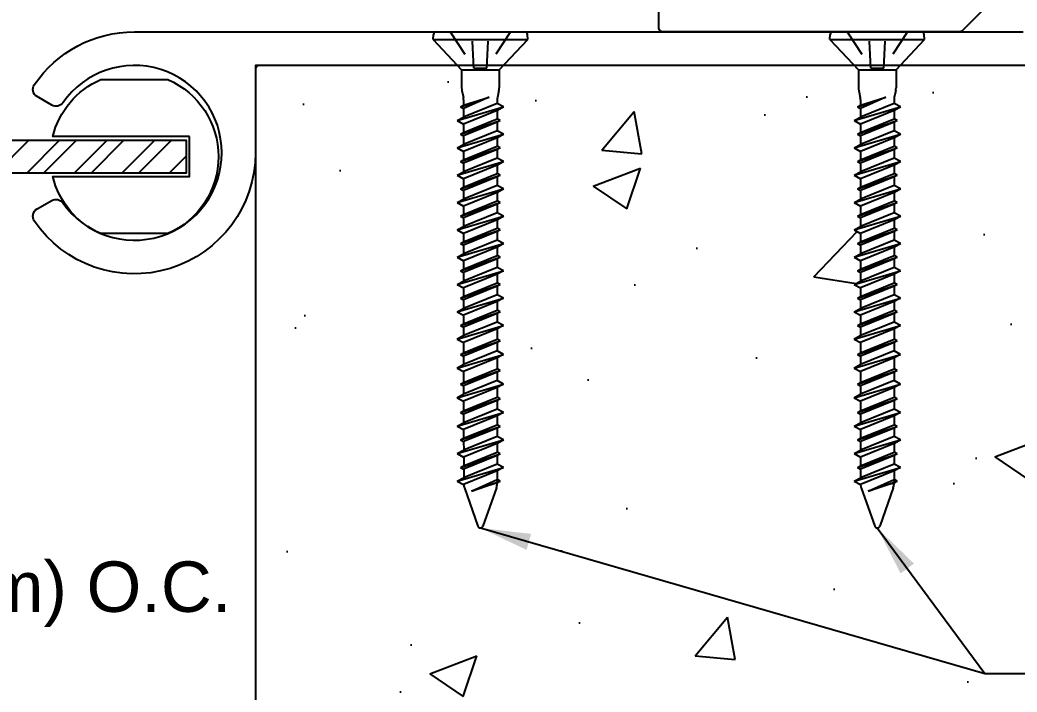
# Model space of a CAD drawing. Header units: inches. Extents: x -2.5 to 41.1, y -5.8 to 5.
# Drawn here: x 10.39 to 14.098, y -3.112 to -0.612 of the extents above; entities that cross this region are included whole.
import ezdxf

# ---------------------------------------------------------------- set-up
doc = ezdxf.new("R2010")
doc.units = ezdxf.units.IN
doc.header["$MEASUREMENT"] = 0
doc.linetypes.add('DASHED', pattern=[0.75, 0.5, -0.25])
for name, color, linetype in [('Anchors', 4, 'Continuous'), ('Conditions', 1, 'Continuous'), ('Metals', 7, 'Continuous'), ('Text', 2, 'Continuous')]:
    doc.layers.add(name, color=color, linetype=linetype)
doc.styles.add('ARIAL', font='arial.ttf')
doc.dimstyles.new('Arial', dxfattribs={"dimscale": 1.5, "dimtxt": 0.125, "dimasz": 0.125, "dimexe": 0.125, "dimexo": 0.125, "dimgap": 0.125, "dimtad": 0, "dimtih": 1, "dimtoh": 1, "dimdec": 4, "dimzin": 0, "dimdsep": 46, "dimlunit": 4, "dimtxsty": 'ARIAL', "dimcen": 0.125, "dimadec": 0, "dimazin": 0, "dimtfac": 1, "dimtdec": 4, "dimtofl": 0, "dimtmove": 0, "dimatfit": 3, "dimfxl": 0, "dimfrac": 2, "dimtolj": 1, "dimtzin": 0, "dimarcsym": 0})

# ---------------------------------------------------------------- blocks, each defined once
blk = doc.blocks.new('A$C63CB1885')
for p, q in [((-0.1762, 0), (-0.1747, 0.0182)), ((-0.1762, 0), (0.1762, 0)), ((-0.1762, 0), (-0.0698, -0.1125)), ((-0.1634, 0.0285), (0.1634, 0.0285)), ((0.0698, -0.1125), (0.1762, 0)), ((0.1762, 0), (0.1747, 0.0182)), ((-0.0698, -0.1125), (0.0698, -0.1125)), ((-0.0698, -0.1125), (-0.0698, -0.1796)), ((0.0698, -0.1125), (0.0698, -0.1796)), ((-0.0737, -0.2511), (0.0321, -0.2146)), ((-0.0687, -0.1892), (-0.0633, -0.2152)), ((-0.0622, -0.2449), (0.0321, -0.2146)), ((0.0321, -0.2146), (-0.0622, -0.2573)), ((0.0687, -0.1892), (0.0633, -0.2152)), ((-0.0863, -0.3019), (0.0862, -0.2511)), ((-0.0737, -0.2511), (-0.0622, -0.2449)), ((-0.0737, -0.2511), (-0.0622, -0.2573)), ((-0.0623, -0.2248), (-0.0622, -0.2449)), ((0.0622, -0.2382), (-0.0622, -0.289)), ((-0.0622, -0.2573), (-0.0622, -0.289)), ((0.0622, -0.2248), (0.0622, -0.2382)), ((0.0862, -0.2511), (0.0622, -0.264)), ((0.0862, -0.2511), (0.0622, -0.2382)), ((-0.0863, -0.3019), (-0.0622, -0.289)), ((0.0622, -0.264), (-0.0622, -0.3148)), ((-0.0622, -0.3465), (0.0622, -0.2957)), ((0.0622, -0.264), (0.0622, -0.2957)), ((0.0737, -0.3019), (0.0622, -0.2957)), ((-0.0863, -0.3019), (-0.0622, -0.3148)), ((-0.0737, -0.3527), (0.0737, -0.3019)), ((0.0622, -0.308), (-0.0622, -0.3588)), ((-0.0622, -0.3148), (-0.0622, -0.3465)), ((0.0737, -0.3019), (0.0622, -0.308)), ((0.0622, -0.308), (0.0622, -0.3397)), ((-0.0863, -0.4034), (0.0862, -0.3527)), ((-0.0737, -0.3527), (-0.0622, -0.3465)), ((-0.0737, -0.3527), (-0.0622, -0.3588)), ((0.0622, -0.3397), (-0.0622, -0.3905)), ((-0.0622, -0.3588), (-0.0622, -0.3905)), ((0.0622, -0.3656), (-0.0622, -0.4164)), ((0.0862, -0.3527), (0.0622, -0.3656)), ((0.0622, -0.3656), (0.0622, -0.3973)), ((0.0862, -0.3527), (0.0622, -0.3397)), ((-0.0863, -0.4034), (-0.0622, -0.3905)), ((-0.0863, -0.4034), (-0.0622, -0.4164)), ((-0.0737, -0.4542), (0.0737, -0.4034)), ((-0.0622, -0.4481), (0.0622, -0.3973)), ((0.0737, -0.4034), (0.0622, -0.3973)), ((0.0737, -0.4034), (0.0622, -0.4096)), ((0.0622, -0.4096), (-0.0622, -0.4604)), ((-0.0622, -0.4164), (-0.0622, -0.4481)), ((0.0622, -0.4413), (-0.0622, -0.4921)), ((0.0622, -0.4096), (0.0622, -0.4413)), ((0.0862, -0.4542), (0.0622, -0.4413)), ((-0.0863, -0.505), (0.0862, -0.4542)), ((-0.0737, -0.4542), (-0.0622, -0.4481)), ((-0.0737, -0.4542), (-0.0622, -0.4604)), ((-0.0622, -0.4604), (-0.0622, -0.4921)), ((0.0622, -0.4671), (-0.0622, -0.5179)), ((0.0862, -0.4542), (0.0622, -0.4671)), ((0.0622, -0.4671), (0.0622, -0.4988)), ((-0.0863, -0.505), (-0.0622, -0.4921)), ((-0.0863, -0.505), (-0.0622, -0.5179)), ((-0.0737, -0.5558), (0.0737, -0.505)), ((-0.0622, -0.5496), (0.0622, -0.4988)), ((0.0622, -0.5112), (-0.0622, -0.5619)), ((-0.0622, -0.5179), (-0.0622, -0.5496)), ((0.0737, -0.505), (0.0622, -0.4988)), ((0.0737, -0.505), (0.0622, -0.5112)), ((0.0622, -0.5112), (0.0622, -0.5429)), ((-0.0863, -0.6066), (0.0862, -0.5558)), ((-0.0737, -0.5558), (-0.0622, -0.5496)), ((-0.0737, -0.5558), (-0.0622, -0.5619)), ((0.0622, -0.5429), (-0.0622, -0.5936)), ((0.0862, -0.5558), (0.0622, -0.5687)), ((0.0862, -0.5558), (0.0622, -0.5429)), ((-0.0622, -0.5619), (-0.0622, -0.5936)), ((0.0622, -0.5687), (-0.0622, -0.6195)), ((0.0622, -0.5687), (0.0622, -0.6004)), ((-0.0863, -0.6066), (-0.0622, -0.5936)), ((-0.0863, -0.6066), (-0.0622, -0.6195)), ((-0.0737, -0.6573), (0.0737, -0.6066)), ((-0.0622, -0.6512), (0.0622, -0.6004)), ((0.0622, -0.6127), (-0.0622, -0.6635)), ((-0.0622, -0.6195), (-0.0622, -0.6512)), ((0.0737, -0.6066), (0.0622, -0.6004)), ((0.0737, -0.6066), (0.0622, -0.6127)), ((0.0622, -0.6127), (0.0622, -0.6444)), ((-0.0863, -0.7081), (0.0862, -0.6573)), ((-0.0737, -0.6573), (-0.0622, -0.6512)), ((-0.0737, -0.6573), (-0.0622, -0.6635)), ((0.0622, -0.6444), (-0.0622, -0.6952)), ((-0.0622, -0.6635), (-0.0622, -0.6952)), ((0.0862, -0.6573), (0.0622, -0.6703)), ((0.0862, -0.6573), (0.0622, -0.6444)), ((-0.0863, -0.7081), (-0.0622, -0.6952)), ((0.0622, -0.6703), (-0.0622, -0.721)), ((-0.0622, -0.7527), (0.0622, -0.702)), ((0.0622, -0.6703), (0.0622, -0.702)), ((0.0737, -0.7081), (0.0622, -0.702)), ((-0.0863, -0.7081), (-0.0622, -0.721)), ((-0.0737, -0.7589), (0.0737, -0.7081)), ((0.0622, -0.7143), (-0.0622, -0.7651)), ((-0.0622, -0.721), (-0.0622, -0.7527)), ((0.0737, -0.7081), (0.0622, -0.7143)), ((0.0622, -0.7143), (0.0622, -0.746)), ((-0.0863, -0.8097), (0.0862, -0.7589)), ((-0.0737, -0.7589), (-0.0622, -0.7527)), ((-0.0737, -0.7589), (-0.0622, -0.7651)), ((0.0622, -0.746), (-0.0622, -0.7968)), ((-0.0622, -0.7651), (-0.0622, -0.7967)), ((0.0622, -0.7718), (-0.0622, -0.8226)), ((0.0862, -0.7589), (0.0622, -0.7718)), ((0.0622, -0.7718), (0.0622, -0.8035)), ((0.0862, -0.7589), (0.0622, -0.746)), ((-0.0863, -0.8097), (-0.0622, -0.7968)), ((-0.0863, -0.8097), (-0.0622, -0.8226)), ((-0.0737, -0.8605), (0.0737, -0.8097)), ((-0.0622, -0.8543), (0.0622, -0.8035)), ((0.0737, -0.8097), (0.0622, -0.8035)), ((0.0737, -0.8097), (0.0622, -0.8159)), ((0.0622, -0.8159), (-0.0622, -0.8666)), ((-0.0622, -0.8226), (-0.0622, -0.8543)), ((0.0622, -0.8475), (-0.0622, -0.8983)), ((0.0622, -0.8159), (0.0622, -0.8475)), ((0.0862, -0.8605), (0.0622, -0.8475)), ((-0.0863, -0.9112), (0.0862, -0.8605)), ((-0.0737, -0.8605), (-0.0622, -0.8543)), ((-0.0737, -0.8605), (-0.0622, -0.8666)), ((-0.0622, -0.8666), (-0.0622, -0.8983)), ((0.0622, -0.8734), (-0.0622, -0.9242)), ((0.0862, -0.8605), (0.0622, -0.8734)), ((0.0622, -0.8734), (0.0622, -0.9051)), ((-0.0863, -0.9112), (-0.0622, -0.8983)), ((-0.0863, -0.9112), (-0.0622, -0.9242)), ((-0.0737, -0.962), (0.0737, -0.9112)), ((-0.0622, -0.9559), (0.0622, -0.9051)), ((0.0622, -0.9174), (-0.0622, -0.9682)), ((-0.0622, -0.9242), (-0.0622, -0.9558)), ((0.0737, -0.9112), (0.0622, -0.9051)), ((0.0737, -0.9112), (0.0622, -0.9174)), ((0.0622, -0.9174), (0.0622, -0.9491)), ((-0.0863, -1.0128), (0.0862, -0.962)), ((-0.0737, -0.962), (-0.0622, -0.9559)), ((-0.0737, -0.962), (-0.0622, -0.9682)), ((0.0622, -0.9491), (-0.0622, -0.9999)), ((0.0862, -0.962), (0.0622, -0.975)), ((0.0862, -0.962), (0.0622, -0.9491)), ((-0.0863, -1.0128), (-0.0622, -0.9999)), ((-0.0622, -0.9682), (-0.0622, -0.9999)), ((0.0622, -0.975), (-0.0622, -1.0257)), ((0.0622, -0.975), (0.0622, -1.0066)), ((-0.0863, -1.0128), (-0.0622, -1.0257)), ((-0.0737, -1.0636), (0.0737, -1.0128)), ((-0.0622, -1.0574), (0.0622, -1.0066)), ((0.0622, -1.019), (-0.0622, -1.0698)), ((-0.0622, -1.0257), (-0.0622, -1.0574)), ((0.0737, -1.0128), (0.0622, -1.0066)), ((0.0737, -1.0128), (0.0622, -1.019)), ((0.0622, -1.019), (0.0622, -1.0507)), ((-0.0863, -1.1144), (0.0862, -1.0636)), ((-0.0737, -1.0636), (-0.0622, -1.0574)), ((-0.0737, -1.0636), (-0.0622, -1.0698)), ((0.0622, -1.0507), (-0.0622, -1.1015)), ((-0.0622, -1.0697), (-0.0622, -1.1014)), ((0.0862, -1.0636), (0.0622, -1.0765)), ((0.0862, -1.0636), (0.0622, -1.0507)), ((-0.0863, -1.1144), (-0.0622, -1.1015)), ((0.0622, -1.0765), (-0.0622, -1.1273)), ((0.0622, -1.0765), (0.0622, -1.1145)), ((-0.0863, -1.1144), (-0.0622, -1.1273)), ((-0.0737, -1.1715), (0.0737, -1.1207)), ((-0.0622, -1.1653), (0.0622, -1.1145)), ((0.0622, -1.1269), (-0.0622, -1.1776)), ((-0.0622, -1.1273), (-0.0622, -1.1653)), ((0.0737, -1.1207), (0.0622, -1.1145)), ((0.0737, -1.1207), (0.0622, -1.1269)), ((0.0622, -1.1269), (0.0622, -1.1585)), ((-0.0863, -1.2223), (0.0862, -1.1715)), ((-0.0737, -1.1715), (-0.0622, -1.1653)), ((-0.0737, -1.1715), (-0.0622, -1.1776)), ((0.0622, -1.1585), (-0.0622, -1.2093)), ((-0.0622, -1.1776), (-0.0622, -1.2093)), ((0.0622, -1.1844), (-0.0622, -1.2352)), ((0.0862, -1.1715), (0.0622, -1.1844)), ((0.0622, -1.1844), (0.0622, -1.2247)), ((0.0862, -1.1715), (0.0622, -1.1585)), ((-0.0863, -1.2223), (-0.0622, -1.2093)), ((-0.0863, -1.2223), (-0.0622, -1.2352)), ((-0.0737, -1.2816), (0.0737, -1.2308)), ((-0.0622, -1.2754), (0.0622, -1.2247)), ((-0.0622, -1.2352), (-0.0622, -1.2754)), ((0.0622, -1.237), (-0.0622, -1.2878)), ((0.0737, -1.2308), (0.0622, -1.2247)), ((0.0737, -1.2308), (0.0622, -1.237)), ((0.0622, -1.237), (0.0622, -1.2687)), ((-0.0863, -1.3324), (0.0862, -1.2816)), ((-0.0737, -1.2816), (-0.0622, -1.2754)), ((-0.0737, -1.2816), (-0.0622, -1.2878)), ((0.0622, -1.2687), (-0.0622, -1.3195)), ((-0.0622, -1.2877), (-0.0622, -1.3194)), ((0.0622, -1.2945), (-0.0622, -1.3453)), ((0.0862, -1.2816), (0.0622, -1.2945)), ((0.0622, -1.2945), (0.0622, -1.3303)), ((0.0862, -1.2816), (0.0622, -1.2687)), ((-0.0863, -1.3324), (-0.0622, -1.3195)), ((-0.0863, -1.3324), (-0.0622, -1.3453)), ((-0.0622, -1.3811), (0.0622, -1.3303)), ((0.0737, -1.3365), (0.0622, -1.3303)), ((-0.0737, -1.3872), (0.0737, -1.3365)), ((0.0622, -1.3426), (-0.0622, -1.3934)), ((-0.0622, -1.3453), (-0.0622, -1.381)), ((0.0737, -1.3365), (0.0622, -1.3426)), ((0.0622, -1.3426), (0.0622, -1.3743)), ((-0.0863, -1.438), (0.0862, -1.3872)), ((-0.0737, -1.3872), (-0.0622, -1.3811)), ((-0.0737, -1.3872), (-0.0622, -1.3934)), ((0.0622, -1.3743), (-0.0622, -1.4251)), ((-0.0622, -1.3934), (-0.0622, -1.4251)), ((0.0622, -1.4002), (-0.0622, -1.4509)), ((0.0862, -1.3872), (0.0622, -1.4002)), ((0.0622, -1.4002), (0.0622, -1.4326)), ((0.0862, -1.3872), (0.0622, -1.3743)), ((-0.0863, -1.438), (-0.0622, -1.4251)), ((-0.0863, -1.438), (-0.0622, -1.4509)), ((-0.0737, -1.4895), (0.0737, -1.4387)), ((-0.0622, -1.4833), (0.0622, -1.4326)), ((0.0622, -1.4449), (-0.0622, -1.4957)), ((0.0737, -1.4387), (0.0622, -1.4326)), ((0.0737, -1.4387), (0.0622, -1.4449)), ((0.0622, -1.4449), (0.0622, -1.4766)), ((-0.0622, -1.4509), (-0.0622, -1.4833)), ((0.0622, -1.4766), (-0.0622, -1.5274)), ((0.0862, -1.4895), (0.0622, -1.4766)), ((-0.0863, -1.5403), (0.0862, -1.4895)), ((-0.0737, -1.4895), (-0.0622, -1.4833)), ((-0.0737, -1.4895), (-0.0622, -1.4957)), ((-0.0622, -1.4956), (-0.0621, -1.5273)), ((0.0622, -1.5024), (-0.0622, -1.5532)), ((0.0862, -1.4895), (0.0622, -1.5024)), ((0.0622, -1.5024), (0.0622, -1.5348)), ((-0.0863, -1.5403), (-0.0622, -1.5274)), ((-0.0863, -1.5403), (-0.0622, -1.5532)), ((-0.0737, -1.5918), (0.0737, -1.541)), ((-0.0622, -1.5856), (0.0622, -1.5348)), ((0.0622, -1.5471), (-0.0622, -1.5979)), ((-0.0621, -1.5532), (-0.0621, -1.5856)), ((0.0737, -1.541), (0.0622, -1.5348)), ((0.0737, -1.541), (0.0622, -1.5471)), ((0.0622, -1.5471), (0.0622, -1.5788)), ((-0.0863, -1.6425), (0.0862, -1.5918)), ((-0.0737, -1.5918), (-0.0622, -1.5856)), ((-0.0737, -1.5918), (-0.0622, -1.5979)), ((0.0622, -1.5788), (-0.0622, -1.6296)), ((0.0862, -1.5918), (0.0622, -1.6047)), ((0.0862, -1.5918), (0.0622, -1.5788)), ((-0.0863, -1.6425), (-0.0622, -1.6296)), ((0.0622, -1.6047), (-0.0622, -1.6555)), ((-0.0621, -1.5979), (-0.0621, -1.6296)), ((0.0622, -1.6047), (0.0622, -1.6522)), ((-0.0863, -1.6425), (-0.0622, -1.6555)), ((-0.0596, -1.6676), (-0.0096, -1.8103)), ((-0.0335, -1.6795), (0.0622, -1.6364)), ((-0.0335, -1.6795), (0.0737, -1.6425)), ((0.0622, -1.6487), (-0.0335, -1.6795)), ((0.0596, -1.6676), (0.0096, -1.8103)), ((0.0737, -1.6425), (0.0622, -1.6364)), ((0.0737, -1.6425), (0.0622, -1.6487))]:
    blk.add_line(p, q)
at = {"linetype": 'DASHED', "ltscale": 0.025}
for p, q in [((-0.1125, 0.0285), (-0.024, -0.1065)), ((-0.024, -0.1065), (-0.0311, 0.0283)), ((0.024, -0.1065), (0.0311, 0.0285)), ((0.1125, 0.0285), (0.024, -0.1065)), ((-0.024, -0.1065), (0.024, -0.1065))]:
    blk.add_line(p, q, dxfattribs=at)
for centre, radius, start, end in [((-0.1634, 0.0173), 0.0112, 90, 175), ((0.1634, 0.0173), 0.0112, 5, 90), ((-0.0233, -0.1796), 0.0465, 180, 191.9357), ((0.0233, -0.1796), 0.0465, 348.0643, 0), ((-0.1088, -0.2248), 0.0465, 0, 11.9357), ((0.1087, -0.2248), 0.0465, 168.0643, 180), ((-0.0158, -1.6522), 0.0465, 183.9476, 199.3058), ((0.0158, -1.6522), 0.0465, 340.6942, 0), ((0, -1.806), 0.0106, 204.1001, 335.8999)]:
    blk.add_arc(centre, radius, start, end)
blk = doc.blocks.new('TF316134')
blk.add_blockref('A$C63CB1885', (0, -0.0285))
blk = doc.blocks.new('SB10')
h = blk.add_hatch()
h.set_pattern_fill('STEEL', color=256, style=0)
h.set_pattern_definition([(45, (-9.26564, 9.12711), (-0.0883883, 0.0883883), []), (45, (-9.26564, 9.18961), (-0.0883883, 0.0883883), [])])
h.paths.add_polyline_path([(-0.7594, 7.9958), (-0.817, 8.0177), (-0.7882, 8.0367), (-0.7882, 8.0668), (-1.2875, 8.0668), (-1.2875, 7.9468), (-0.7882, 7.9468), (-0.7882, 7.9768)])
h.paths.add_polyline_path([(-0.085, 8.0155), (-0.085, 8.0262), (-0.119, 8.0459), (-0.085, 8.0655), (-0.085, 8.0668), (-0.7182, 8.0668), (-0.7182, 8.0367), (-0.747, 8.0177), (-0.6894, 7.9958), (-0.7182, 7.9768), (-0.7182, 7.9468), (-0.1174, 7.9468), (-0.085, 7.9655), (-0.085, 7.9762), (-0.119, 7.9959)])
h.paths.add_polyline_path([(0.7459, 7.9958), (0.6883, 8.0177), (0.7171, 8.0367), (0.7171, 8.0668), (0.1119, 8.0668), (0.085, 8.0512), (0.085, 8.0405), (0.119, 8.0209), (0.085, 8.0012), (0.085, 7.9905), (0.119, 7.9709), (0.085, 7.9512), (0.085, 7.9468), (0.7171, 7.9468), (0.7171, 7.9768)])
h.paths.add_polyline_path([(1.7441, 8.0668), (0.7871, 8.0668), (0.7871, 8.0367), (0.7583, 8.0177), (0.8159, 7.9958), (0.7871, 7.9768), (0.7871, 7.9468), (1.7441, 7.9468)])
blk.add_lwpolyline([(1.7547, 8.0811), (1.2465, 8.0811, -0.233897), (1.425, 8.2932), (1.675, 8.2932, -0.654654), (1.675, 7.7203), (1.425, 7.7203, -0.233897), (1.2465, 7.9324), (1.7547, 7.9324)], format="xyb", close=True)
blk.add_lwpolyline([(0.7871, 7.9468), (1.7441, 7.9468), (1.7441, 8.0668), (0.7871, 8.0668)])
blk = doc.blocks.new('NBT123')
blk.add_lwpolyline([(-0.985, 0.61, 0.414214), (-1, 0.625), (-1.8238, 0.625, 0.668179), (-1.8344, 0.5994), (-1.1144, -0.1206, 0.198912), (-1.1038, -0.125), (0, -0.125, 0.414214), (0.015, -0.11), (0.015, -0.015, 0.414214), (0, 0), (-0.97, 0, -0.414214), (-0.985, 0.015)], format="xyb", close=True)
blk = doc.blocks.new('NBA60110')
blk.add_lwpolyline([(2.1738, 0), (5.085, 0, -0.414214), (5.1, -0.015), (5.1, -0.325, 0.738322), (5.922, -0.5782, 0.436073), (5.9119, -0.5339), (5.8571, -0.5023, 0.388901), (5.8162, -0.5114, -3.172023), (5.8162, -0.1386, 0.388901), (5.8571, -0.1477), (5.9119, -0.1161, 0.436073), (5.922, -0.0718, 0.248202), (5.55, 0.125), (2.246, 0.125, -0.267949)], format="xyb")

msp = doc.modelspace()

# ---------------------------------------------------------------- hatches: boundary and pattern name
at = {"layer": 'Conditions'}
h = msp.add_hatch(dxfattribs=at)
h.set_pattern_fill('AR-CONC', color=256, scale=0.25, style=0)
h.paths.add_polyline_path([(15.80308, -1.71605), (15.77908, -1.70312), (15.80308, -1.6902), (15.80308, -1.65851), (15.79163, -1.65234), (15.80308, -1.64618), (15.80308, -1.61449), (15.77908, -1.60156), (15.80308, -1.58864), (15.80308, -1.55694), (15.79163, -1.55078), (15.80308, -1.54462), (15.80308, -1.51292), (15.77908, -1.5), (15.80308, -1.48708), (15.80308, -1.45538), (15.79163, -1.44922), (15.80308, -1.44306), (15.80308, -1.41136), (15.77908, -1.39844), (15.80308, -1.38551), (15.80308, -1.35382), (15.79163, -1.34766), (15.80308, -1.34149), (15.80308, -1.3098), (15.77908, -1.29688), (15.80308, -1.28395), (15.80308, -1.25226), (15.79163, -1.24609), (15.80308, -1.23993), (15.80308, -1.20824), (15.77908, -1.19531), (15.80308, -1.18239), (15.80308, -1.15069), (15.79163, -1.14453), (15.80308, -1.13837), (15.80308, -1.10667), (15.77908, -1.09375), (15.80308, -1.08083), (15.80308, -1.04913), (15.79163, -1.04297), (15.80308, -1.03681), (15.80308, -1.00511), (15.77908, -0.99219), (15.80308, -0.97926), (15.80308, -0.94757), (15.79163, -0.94141), (15.80308, -0.93524), (15.80308, -0.90355), (15.77908, -0.89063), (15.80308, -0.8777), (15.80308, -0.84601), (15.79163, -0.83984), (15.80308, -0.83368), (15.80308, -0.81355, 0.0521265), (15.80207, -0.80393), (15.79728, -0.78125), (13.66269, -0.78125), (13.64755, -0.79725), (13.64755, -0.86435, -0.0521265), (13.64654, -0.87396), (13.64105, -0.89993, 0.0521265), (13.64005, -0.90955), (13.64005, -0.92292), (13.66405, -0.93584), (13.64005, -0.94877), (13.64005, -0.98046), (13.65149, -0.98663), (13.64005, -0.99279), (13.64005, -1.02448), (13.66405, -1.03741), (13.64005, -1.05033), (13.64005, -1.08202), (13.65149, -1.08819), (13.64005, -1.09435), (13.64005, -1.12604), (13.66405, -1.13897), (13.64005, -1.15189), (13.64005, -1.18359), (13.65149, -1.18975), (13.64005, -1.19591), (13.64005, -1.22761), (13.66405, -1.24053), (13.64005, -1.25346), (13.64005, -1.28515), (13.65149, -1.29131), (13.64005, -1.29748), (13.64005, -1.32917), (13.66405, -1.34209), (13.64005, -1.35502), (13.64005, -1.38671), (13.65149, -1.39288), (13.64005, -1.39904), (13.64005, -1.43073), (13.66405, -1.44366), (13.64005, -1.45658), (13.64005, -1.48827), (13.65149, -1.49444), (13.64005, -1.5006), (13.64005, -1.53229), (13.66405, -1.54522), (13.64005, -1.55814), (13.64005, -1.58984), (13.65149, -1.596), (13.64005, -1.60216), (13.64005, -1.63386), (13.66405, -1.64678), (13.64005, -1.65971), (13.64005, -1.6914), (13.65149, -1.69756), (13.64005, -1.70373), (13.64005, -1.73542), (13.66405, -1.74834), (13.64005, -1.76127), (13.64005, -1.79928), (13.65149, -1.80544), (13.64005, -1.81161), (13.64005, -1.8433), (13.66405, -1.85622), (13.64005, -1.86915), (13.64005, -1.90941), (13.65149, -1.91557), (13.64005, -1.92173), (13.64005, -1.95343), (13.66405, -1.96635), (13.64005, -1.97928), (13.64005, -2.01504), (13.65149, -2.0212), (13.64005, -2.02737), (13.64005, -2.05906), (13.66405, -2.07198), (13.64005, -2.08491), (13.64005, -2.1173), (13.65149, -2.12346), (13.64005, -2.12963), (13.64005, -2.16132), (13.66405, -2.17425), (13.64005, -2.18717), (13.64005, -2.21956), (13.65149, -2.22573), (13.64005, -2.23189), (13.64005, -2.26358), (13.66405, -2.27651), (13.64005, -2.28943), (13.64005, -2.32112), (13.65149, -2.32729), (13.64005, -2.33345), (13.64005, -2.33697, -0.084437), (13.63743, -2.35234), (13.58802, -2.49339, -0.709275), (13.56816, -2.49506), (13.51816, -2.35234, -0.0665467), (13.51566, -2.34027), (13.49155, -2.32729), (13.51565, -2.31431), (13.51565, -2.28272), (13.5041, -2.27651), (13.51565, -2.27029), (13.51565, -2.238), (13.49155, -2.22503), (13.51565, -2.21205), (13.51564, -2.18046), (13.5041, -2.17425), (13.51564, -2.16804), (13.51564, -2.13574), (13.49155, -2.12277), (13.51564, -2.10979), (13.51564, -2.07819), (13.5041, -2.07198), (13.51564, -2.06578), (13.51563, -2.0301), (13.49155, -2.01713), (13.51563, -2.00417), (13.51563, -1.97255), (13.5041, -1.96635), (13.51563, -1.96015), (13.51562, -1.91997), (13.49155, -1.90701), (13.51562, -1.89404), (13.51562, -1.86242), (13.5041, -1.85622), (13.51562, -1.85003), (13.51562, -1.81208), (13.49155, -1.79913), (13.51561, -1.78617), (13.51561, -1.75454), (13.5041, -1.74834), (13.51561, -1.74215), (13.51561, -1.71052), (13.49155, -1.69756), (13.51561, -1.68461), (13.5156, -1.65297), (13.5041, -1.64678), (13.5156, -1.64059), (13.5156, -1.60895), (13.49155, -1.596), (13.5156, -1.58305), (13.5156, -1.5514), (13.5041, -1.54522), (13.51559, -1.53903), (13.51559, -1.50738), (13.49155, -1.49444), (13.51559, -1.48149), (13.51559, -1.44984), (13.5041, -1.44366), (13.51559, -1.43748), (13.51558, -1.40582), (13.49155, -1.39288), (13.51558, -1.37993), (13.51558, -1.34827), (13.5041, -1.34209), (13.51558, -1.33592), (13.51558, -1.30425), (13.49155, -1.29131), (13.51557, -1.27837), (13.51557, -1.2467), (13.5041, -1.24053), (13.51557, -1.23436), (13.51557, -1.20268), (13.49155, -1.18975), (13.51557, -1.17682), (13.51556, -1.14514), (13.5041, -1.13897), (13.51556, -1.1328), (13.51556, -1.10112), (13.49155, -1.08819), (13.51556, -1.07526), (13.51556, -1.04357), (13.5041, -1.03741), (13.51556, -1.03124), (13.51555, -0.99955), (13.49155, -0.98663), (13.51555, -0.9737), (13.51555, -0.94201), (13.5041, -0.93584), (13.51555, -0.92968), (13.51555, -0.90954, 0.0520878), (13.51454, -0.89993), (13.50905, -0.87396, -0.0521265), (13.50805, -0.86435), (13.50805, -0.79725), (13.4929, -0.78125), (12.18707, -0.78125), (12.17192, -0.79725), (12.17192, -0.86435, -0.0521265), (12.17091, -0.87396), (12.16542, -0.89993, 0.0521265), (12.16442, -0.90955), (12.16442, -0.92292), (12.18842, -0.93584), (12.16442, -0.94877), (12.16442, -0.98046), (12.17586, -0.98663), (12.16442, -0.99279), (12.16442, -1.02448), (12.18842, -1.03741), (12.16442, -1.05033), (12.16442, -1.08202), (12.17586, -1.08819), (12.16442, -1.09435), (12.16442, -1.12604), (12.18842, -1.13897), (12.16442, -1.15189), (12.16442, -1.18359), (12.17586, -1.18975), (12.16442, -1.19591), (12.16442, -1.22761), (12.18842, -1.24053), (12.16442, -1.25346), (12.16442, -1.28515), (12.17586, -1.29131), (12.16442, -1.29748), (12.16442, -1.32917), (12.18842, -1.34209), (12.16442, -1.35502), (12.16442, -1.38671), (12.17586, -1.39288), (12.16442, -1.39904), (12.16442, -1.43073), (12.18842, -1.44366), (12.16442, -1.45658), (12.16442, -1.48827), (12.17586, -1.49444), (12.16442, -1.5006), (12.16442, -1.53229), (12.18842, -1.54522), (12.16442, -1.55814), (12.16442, -1.58984), (12.17586, -1.596), (12.16442, -1.60216), (12.16442, -1.63386), (12.18842, -1.64678), (12.16442, -1.65971), (12.16442, -1.6914), (12.17586, -1.69756), (12.16442, -1.70373), (12.16442, -1.73542), (12.18842, -1.74834), (12.16442, -1.76127), (12.16442, -1.79928), (12.17586, -1.80544), (12.16442, -1.81161), (12.16442, -1.8433), (12.18842, -1.85622), (12.16442, -1.86915), (12.16442, -1.90941), (12.17586, -1.91557), (12.16442, -1.92173), (12.16442, -1.95343), (12.18842, -1.96635), (12.16442, -1.97928), (12.16442, -2.01504), (12.17586, -2.0212), (12.16442, -2.02737), (12.16442, -2.05906), (12.18842, -2.07198), (12.16442, -2.08491), (12.16442, -2.1173), (12.17586, -2.12346), (12.16442, -2.12963), (12.16442, -2.16132), (12.18842, -2.17425), (12.16442, -2.18717), (12.16442, -2.21956), (12.17586, -2.22573), (12.16442, -2.23189), (12.16442, -2.26358), (12.18842, -2.27651), (12.16442, -2.28943), (12.16442, -2.32112), (12.17586, -2.32729), (12.16442, -2.33345), (12.16442, -2.33697, -0.084437), (12.1618, -2.35234), (12.11239, -2.49339, -0.709275), (12.09253, -2.49506), (12.04253, -2.35234, -0.0665467), (12.04004, -2.34027), (12.01592, -2.32729), (12.04003, -2.31431), (12.04002, -2.28272), (12.02847, -2.27651), (12.04002, -2.27029), (12.04002, -2.238), (12.01592, -2.22503), (12.04002, -2.21205), (12.04002, -2.18046), (12.02847, -2.17425), (12.04002, -2.16804), (12.04001, -2.13574), (12.01592, -2.12277), (12.04001, -2.10979), (12.04001, -2.07819), (12.02847, -2.07198), (12.04001, -2.06578), (12.04001, -2.0301), (12.01592, -2.01713), (12.04, -2.00417), (12.04, -1.97255), (12.02847, -1.96635), (12.04, -1.96015), (12.04, -1.91997), (12.01592, -1.90701), (12.03999, -1.89404), (12.03999, -1.86242), (12.02847, -1.85622), (12.03999, -1.85003), (12.03999, -1.81208), (12.01592, -1.79913), (12.03999, -1.78617), (12.03998, -1.75454), (12.02847, -1.74834), (12.03998, -1.74215), (12.03998, -1.71052), (12.01592, -1.69756), (12.03998, -1.68461), (12.03998, -1.65297), (12.02847, -1.64678), (12.03998, -1.64059), (12.03997, -1.60895), (12.01592, -1.596), (12.03997, -1.58305), (12.03997, -1.5514), (12.02847, -1.54522), (12.03997, -1.53903), (12.03996, -1.50738), (12.01592, -1.49444), (12.03996, -1.48149), (12.03996, -1.44984), (12.02847, -1.44366), (12.03996, -1.43748), (12.03996, -1.40582), (12.01592, -1.39288), (12.03996, -1.37993), (12.03995, -1.34827), (12.02847, -1.34209), (12.03995, -1.33592), (12.03995, -1.30425), (12.01592, -1.29131), (12.03995, -1.27837), (12.03994, -1.2467), (12.02847, -1.24053), (12.03994, -1.23436), (12.03994, -1.20268), (12.01592, -1.18975), (12.03994, -1.17682), (12.03994, -1.14514), (12.02847, -1.13897), (12.03994, -1.1328), (12.03993, -1.10112), (12.01592, -1.08819), (12.03993, -1.07526), (12.03993, -1.04357), (12.02847, -1.03741), (12.03993, -1.03124), (12.03993, -0.99955), (12.01592, -0.98663), (12.03992, -0.9737), (12.03992, -0.94201), (12.02847, -0.93584), (12.03992, -0.92968), (12.03992, -0.90954, 0.0520878), (12.03891, -0.89993), (12.03342, -0.87396, -0.0521265), (12.03242, -0.86435), (12.03242, -0.79725), (12.01727, -0.78125), (11.27563, -0.78125, 0.4142136), (11.26564, -0.79125), (11.26564, -4.58608), (18.33954, -4.58608), (18.33954, -0.09375), (16.51533, -0.09375), (16.51533, -0.78125), (15.93338, -0.78125), (15.92858, -0.80393, 0.0521265), (15.92758, -0.81355), (15.92758, -0.82692), (15.95158, -0.83984), (15.92758, -0.85277), (15.92758, -0.88446), (15.93902, -0.89063), (15.92758, -0.89679), (15.92758, -0.92848), (15.95158, -0.94141), (15.92758, -0.95433), (15.92758, -0.98602), (15.93902, -0.99219), (15.92758, -0.99835), (15.92758, -1.03004), (15.95158, -1.04297), (15.92758, -1.05589), (15.92758, -1.08759), (15.93902, -1.09375), (15.92758, -1.09991), (15.92758, -1.13161), (15.95158, -1.14453), (15.92758, -1.15746), (15.92758, -1.18915), (15.93902, -1.19531), (15.92758, -1.20148), (15.92758, -1.23317), (15.95158, -1.24609), (15.92758, -1.25902), (15.92758, -1.29071), (15.93902, -1.29688), (15.92758, -1.30304), (15.92758, -1.33473), (15.95158, -1.34766), (15.92758, -1.36058), (15.92758, -1.39227), (15.93902, -1.39844), (15.92758, -1.4046), (15.92758, -1.43629), (15.95158, -1.44922), (15.92758, -1.46214), (15.92758, -1.49384), (15.93902, -1.5), (15.92758, -1.50616), (15.92758, -1.53786), (15.95158, -1.55078), (15.92758, -1.56371), (15.92758, -1.5954), (15.93902, -1.60156), (15.92758, -1.60773), (15.92758, -1.63942), (15.95158, -1.65234), (15.92758, -1.66527), (15.92758, -1.68915), (15.93902, -1.69531), (15.92758, -1.70148), (15.92758, -1.73317), (15.95158, -1.74609), (15.92758, -1.75902), (15.92758, -1.79071), (15.93902, -1.79688), (15.92758, -1.80304), (15.92758, -1.83473), (15.95158, -1.84766), (15.92758, -1.86058), (15.92758, -1.89227), (15.93902, -1.89844), (15.92758, -1.9046), (15.92758, -1.93629), (15.95158, -1.94922), (15.92758, -1.96214), (15.92758, -1.99384), (15.93902, -2), (15.92758, -2.00616), (15.92758, -2.03786), (15.95158, -2.05078), (15.92758, -2.06371), (15.92758, -2.0954), (15.93902, -2.10156), (15.92758, -2.10773), (15.92758, -2.13942), (15.95158, -2.15234), (15.92758, -2.16527), (15.92758, -2.19696), (15.93902, -2.20313), (15.92758, -2.20929), (15.92758, -2.24191, -0.084437), (15.92496, -2.25728), (15.87555, -2.39834, -0.709275), (15.85569, -2.4), (15.80569, -2.25728, -0.084437), (15.80308, -2.24191), (15.80308, -2.21605), (15.77908, -2.20313), (15.80308, -2.1902), (15.80308, -2.15851), (15.79163, -2.15234), (15.80308, -2.14618), (15.80308, -2.11449), (15.77908, -2.10156), (15.80308, -2.08864), (15.80308, -2.05694), (15.79163, -2.05078), (15.80308, -2.04462), (15.80308, -2.01292), (15.77908, -2), (15.80308, -1.98708), (15.80308, -1.95538), (15.79163, -1.94922), (15.80308, -1.94306), (15.80308, -1.91136), (15.77908, -1.89844), (15.80308, -1.88551), (15.80308, -1.85382), (15.79163, -1.84766), (15.80308, -1.84149), (15.80308, -1.8098), (15.77908, -1.79688), (15.80308, -1.78395), (15.80308, -1.75226), (15.79163, -1.74609), (15.80308, -1.73993)])
h.paths.add_polyline_path([(16.99434, -2.27743), (19.20431, -2.27743), (19.20431, -1.57522), (16.99434, -1.57522)], flags=9)
h.paths.add_polyline_path([(14.39216, -3.37054), (16.60213, -3.37054), (16.60213, -2.66833), (14.39216, -2.66833)], flags=24)
h.paths.add_polyline_path([(12.47234, -1.62527), (13.52763, -1.62527), (13.52763, -1.23888), (12.47234, -1.23888)], flags=24)
h.paths.add_polyline_path([(17.00816, -1.06992), (19.34629, -1.06992), (19.34629, -0.36899), (17.00816, -0.36899)], flags=9)

# ---------------------------------------------------------------- linework, layer by layer
msp.add_lwpolyline([(16.51533, -0.09375), (16.51533, -0.78125), (11.26564, -0.78125), (11.26564, -4.58608)], dxfattribs=at)

# ---------------------------------------------------------------- block references
at = {"xscale": -1}
msp.add_blockref('NBA60110', (16.36564, -0.78125), dxfattribs=at)
at = {"layer": 'Anchors'}
for name, p in [('TF316134', (12.10217, -0.65625)), ('TF316134', (13.5778, -0.65625)), ('SB10', (9.26564, -9.12711))]:
    msp.add_blockref(name, p, dxfattribs=at)
at = {"layer": 'Metals', "xscale": -1}
msp.add_blockref('NBT123', (12.78064, -0.53125), dxfattribs=at)

# ---------------------------------------------------------------- texts
at = {"layer": 'Text', "insert": (9.06019, -2.59165), "char_height": 0.1875, "width": 2.7322932, "attachment_point": 4, "style": 'ARIAL'}
msp.add_mtext('SB10 @\\P20" (508mm) O.C.', dxfattribs=at)

# ---------------------------------------------------------------- leaders
at = {"layer": 'Text', "annotation_type": 0, "has_hookline": 1, "hookline_direction": 0, "text_width": 2.08578}
for points in [[(8.22778, -1.18036), (8.59144, -2.59165), (8.77894, -2.59165)], [(13.5778, -2.50131), (13.97796, -3.04233), (14.16546, -3.04233)]]:
    msp.add_leader(points, dimstyle='Arial', override={"dimgap": 0.1875, "dimtad": 0}, dxfattribs=at)
at = {"layer": 'Text'}
msp.add_leader([(12.10217, -2.50131), (13.97796, -3.04233)], dimstyle='Arial', dxfattribs=at)

doc.saveas('drawing.dxf')
